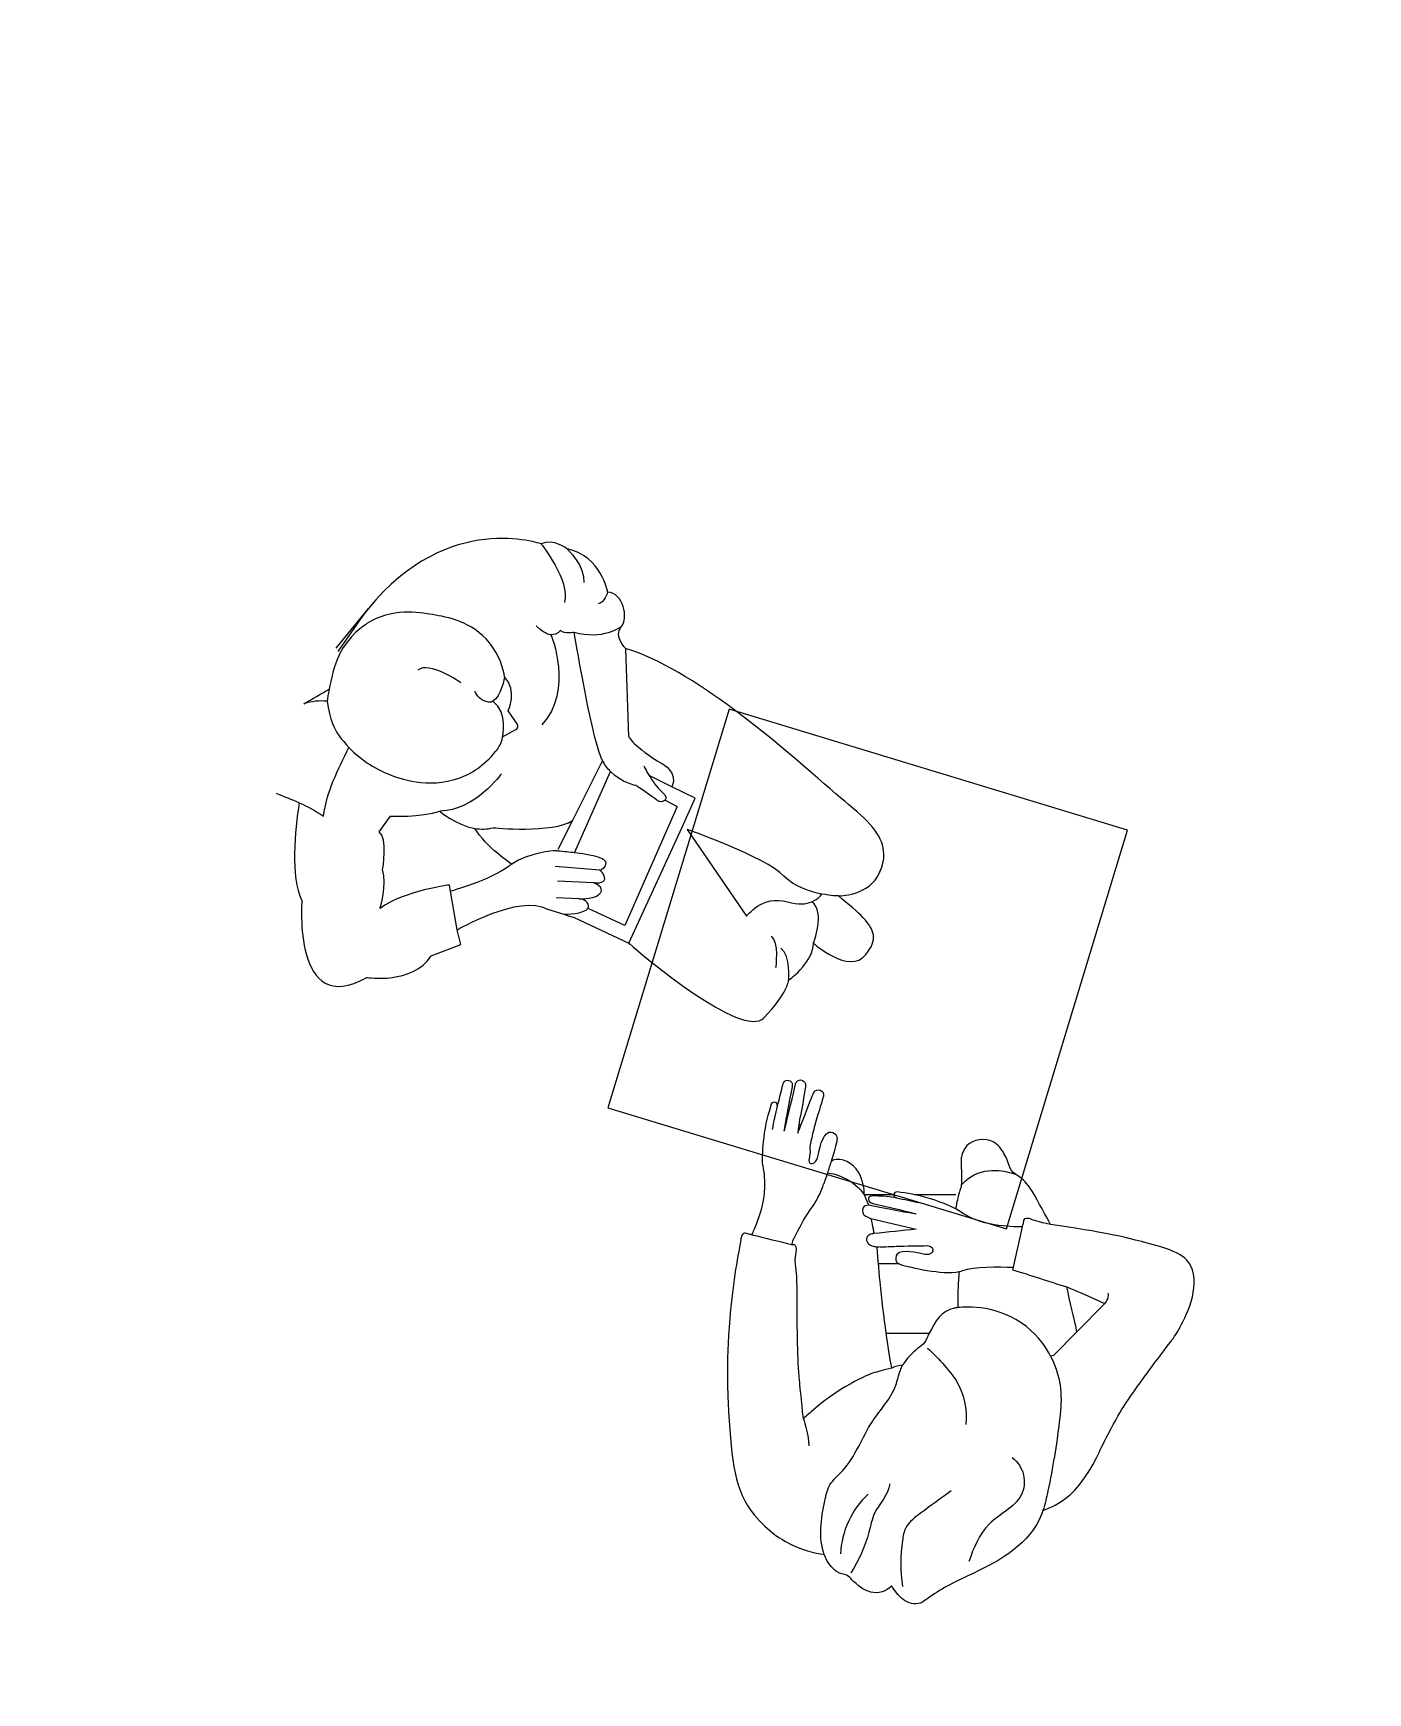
# Model space of a CAD drawing. Header units: millimetres. Extents: x 13722 to 114356, y -17117 to 61088.
# Drawn here: x 67890 to 69813, y 12669 to 15059 of the extents above; entities that cross this region are included whole.
import ezdxf

# ---------------------------------------------------------------- set-up
doc = ezdxf.new("R2010")
doc.units = ezdxf.units.MM
for name, color, linetype in [('01', 3, 'Continuous'), ('02', 250, 'Continuous'), ('Toffu_Outline', 8, 'Continuous')]:
    doc.layers.add(name, color=color, linetype=linetype)

msp = doc.modelspace()

# ---------------------------------------------------------------- hatches: boundary and pattern name
at = {"layer": '01', "lineweight": -2, "true_color": 0x999b37}
h = msp.add_hatch(dxfattribs=at)
h.set_pattern_fill('AR-SAND', color=55, scale=5)
h.set_pattern_definition([(37.5, (-19358.14, 21727.48), (-8.00016, 244.7066), [0, -193.04, 0, -215.9, 0, -206.375]), (7.5, (-19358.14, 21727.48), (224.7616, 358.4126), [0, -104.14, 0, -173.99, 0, -66.675]), (327.5, (-19514.35, 21727.48), (395.4962, 0.7186), [0, -63.5, 0, -228.6, 0, -298.45]), (317.5, (-19514.35, 21727.48), (381.7782, 111.4647), [0, -31.75, 0, -149.86, 0, -171.45])])
h.paths.add_polyline_path([(70453.8, 12983.3), (70453.8, 10764.6), (72599.6, 10043.3), (76293.8, 10043.3), (76293.8, 12983.3)], flags=17)
h.paths.add_polyline_path([(70453.8, 22943.3), (70453.8, 20883.3), (72903.8, 20883.3), (72903.8, 22943.3)], flags=17)
h.paths.add_polyline_path([(79063.8, 14353.3), (79063.8, 12513.3), (81313.8, 12513.3), (81313.8, 14353.3)], flags=17)
h.paths.add_polyline_path([(66994.8, 20603.3, 0.409585), (64324.8, 23223.3), (62204.1, 23223.3), (62204.1, 7963.3), (62204.1, 6963.3), (83214.7, 6963.3), (83214.7, 23223.3), (77183.8, 23223.3), (77183.8, 20603.3), (78783.8, 20603.3), (78783.8, 19033.3), (81593.8, 19033.3), (81593.8, 14633.3), (81593.8, 12233.3), (81593.8, 7963.3), (72553.8, 7963.3), (64324.8, 10463.3), (64324.8, 13163.3), (64324.8, 15543.3), (66994.8, 15543.3)])

# ---------------------------------------------------------------- linework, layer by layer
at = {"layer": '02'}
msp.add_lwpolyline([(68718, 13511.4), (69292.1, 13337), (69466.5, 13911.1), (68892.4, 14085.5)], close=True, dxfattribs=at)
at = {"layer": 'Toffu_Outline'}
for p, q in [((68326.5, 14173.6), (68372.9, 14230.6)), ((68710.3, 14011.5), (68666.9, 13925.2)), ((68669.9, 13878.7), (68721.6, 13995.9)), ((68810.2, 13973.8), (68777.3, 13990.1)), ((68843.6, 13957.2), (68810.2, 13973.8)), ((68817.8, 13945.5), (68742.4, 13773.9)), ((68800.6, 13954.6), (68817.8, 13945.5)), ((68824.7, 13915.8), (68843.6, 13957.2)), ((68666.9, 13925.1), (68645.9, 13883.5)), ((68748.3, 13748.4), (68824.7, 13915.8)), ((69115.4, 13877.3), (69115.5, 13877.3)), ((68706.3, 13853.7), (68641.9, 13859)), ((68500.9, 13767.8), (68491.2, 13823.4)), ((68697.4, 13835.4), (68645.5, 13838.1)), ((68676.4, 13812.2), (68643.2, 13814)), ((68742.4, 13773.9), (68689.3, 13798.6)), ((69100.4, 13760.5), (69100.4, 13760.6)), ((68974.2, 13486.5), (68972.8, 13486.5)), ((68996, 13486.5), (68992.8, 13486.5)), ((69159, 13386.5), (69219.3, 13386.5)), ((69314.6, 13339.9), (69301.5, 13281.7)), ((69556, 13286.5), (69555.9, 13286.5))]:
    msp.add_line(p, q, dxfattribs=at)
for points, knots in [([(68622, 14323.6), (68622, 14323.6), (68488.3, 14372.1), (68372.9, 14230.6), (68369.9, 14226.9), (68366.9, 14223.1), (68363.9, 14219.2)], [7, 7, 7, 7, 8, 8, 8, 9, 9, 9, 9]), ([(68743.5, 14173), (68743.5, 14173), (68726, 14190.6), (68737, 14204.1), (68747.9, 14217.5), (68740.5, 14252.8), (68717.7, 14254.2)], [3, 3, 3, 3, 4, 4, 4, 5, 5, 5, 5]), ([(68800.6, 13954.6), (68798.1, 13951.7), (68792, 13951.5), (68788.5, 13954.4), (68782, 13959.7), (68758.8, 13975.5), (68758.8, 13975.5)], [3, 3, 3, 3, 4, 4, 4, 5, 5, 5, 5]), ([(69014.1, 13748.5), (69014.1, 13748.5), (69065.3, 13702.5), (69089.3, 13732), (69098.1, 13742.8), (69101.7, 13751.7), (69100.4, 13760.5)], [8, 8, 8, 8, 9, 9, 9, 10, 10, 10, 10]), ([(69105.8, 13311), (69106.6, 13310.9), (69107.6, 13310.9), (69108.5, 13310.9), (69108.6, 13310.9), (69108.7, 13310.9), (69108.8, 13310.9)], [5, 5, 5, 5, 6, 6, 6, 7, 7, 7, 7]), ([(69137.5, 13286.5), (69137.4, 13286.5), (69137.4, 13286.5), (69137.4, 13286.5), (69127.6, 13286.5), (69117.8, 13286.5), (69108, 13286.5)], [0, 0, 0, 0, 1, 1, 1, 2, 2, 2, 2]), ([(69222.4, 13223.6), (69222.3, 13223.6), (69222.2, 13223.6), (69222.1, 13223.6), (69222, 13223.6), (69221.9, 13223.5), (69221.8, 13223.5)], [5, 5, 5, 5, 6, 6, 6, 7, 7, 7, 7]), ([(69142.8, 13140.8), (69142.8, 13140.8), (69142.8, 13140.8), (69142.8, 13140.8), (69142.6, 13140.8), (69142.4, 13140.8), (69142.3, 13140.7)], [6, 6, 6, 6, 7, 7, 7, 8, 8, 8, 8]), ([(68999.5, 13063.7), (68996.6, 13091.6), (68995.1, 13106.9), (68994.3, 13115.1), (68993.5, 13123.3), (68993.4, 13124.6), (68993.4, 13124.6)], [3, 3, 3, 3, 4, 4, 4, 5, 5, 5, 5])]:
    msp.add_open_spline(points, degree=3, knots=knots, dxfattribs=at)
for points in [[(68659.2, 14316.5), (68659.2, 14316.5), (68639.1, 14332), (68622, 14323.6)], [(68622, 14323.6), (68622, 14323.6), (68663.9, 14270.6), (68655.6, 14239.4)], [(68659.2, 14316.5), (68659.2, 14316.5), (68685.9, 14291.3), (68683.3, 14268)], [(68717.7, 14254.2), (68717.7, 14254.2), (68708.6, 14306.4), (68659.2, 14316.5)], [(68717.7, 14254.2), (68717.7, 14254.2), (68712.2, 14238), (68703.8, 14237.2)], [(68465.5, 14221.8), (68445.3, 14225.2), (68406.4, 14231.7), (68370.9, 14208.9)], [(68363.9, 14219.2), (68363.9, 14219.2), (68329.1, 14168.9), (68329.1, 14168.9)], [(68370.9, 14208.9), (68366.8, 14206.3), (68344.7, 14191.7), (68331.5, 14164.7)], [(68547.3, 14181.4), (68522.2, 14212.3), (68486.5, 14218.3), (68465.5, 14221.8)], [(68636, 14192.8), (68636, 14192.8), (68629.6, 14191.5), (68614.4, 14205.7)], [(68737, 14204.1), (68737, 14204.1), (68709.6, 14184.2), (68669.5, 14196.3)], [(68569.2, 14132.2), (68567.3, 14143.4), (68562.2, 14163.1), (68547.3, 14181.4)], [(68636, 14192.8), (68636, 14192.8), (68669, 14113.1), (68622.9, 14062.9)], [(68649.3, 14198.9), (68649.3, 14198.9), (68646.6, 14193.2), (68636, 14192.8)], [(68669.5, 14196.3), (68669.5, 14196.3), (68656.6, 14193), (68649.3, 14198.9)], [(68707.7, 14017.2), (68693.1, 14052.7), (68669.5, 14196.3), (68669.5, 14196.3)], [(68331.5, 14164.7), (68323.3, 14148.1), (68319.2, 14128), (68316.4, 14114.5)], [(68506.2, 14123.6), (68506.2, 14123.6), (68459.7, 14155.7), (68444.2, 14141.8)], [(68899.4, 14085.1), (68847.3, 14123.9), (68791.4, 14158.9), (68743.5, 14173)], [(68743.5, 14173), (68743.5, 14173), (68747.8, 14046.4), (68747.8, 14046.4)], [(68569.2, 14132.2), (68569.2, 14132.2), (68563.8, 14103.7), (68552.4, 14097)], [(68574.2, 14083.3), (68574.2, 14083.3), (68588.6, 14112.2), (68569.2, 14132.2)], [(68280.2, 14093.5), (68292.3, 14100.5), (68304.4, 14107.5), (68316.4, 14114.5)], [(68316.4, 14114.5), (68315, 14107.3), (68314, 14101.3), (68313.4, 14097.2)], [(68546.1, 14095.8), (68530.3, 14098.1), (68526.6, 14111.6), (68526.6, 14111.6)], [(68313.4, 14097.1), (68302.9, 14098.1), (68290.3, 14096.9), (68280.2, 14093.5)], [(68313.4, 14097.3), (68313.4, 14097.2), (68313.4, 14097.2), (68313.4, 14097.2)], [(68313.4, 14097.2), (68313.4, 14097.1), (68313.4, 14097.1), (68313.4, 14097.1)], [(68313.4, 14097.2), (68316.3, 14071.3), (68327.3, 14052.3), (68327.3, 14052.3)], [(68552.4, 14097), (68550.4, 14095.9), (68548.4, 14095.4), (68546.1, 14095.8)], [(68566.1, 14045.9), (68566.1, 14045.9), (68574.9, 14079.4), (68552.4, 14097)], [(68587.4, 14064.6), (68587.4, 14064.6), (68574.2, 14083.3), (68574.2, 14083.3)], [(69064.9, 13948), (69038.4, 13969.1), (68972.6, 14030.7), (68899.4, 14085.1)], [(68585.5, 14056.4), (68588.4, 14057.9), (68589.3, 14061.8), (68587.4, 14064.6)], [(68327.3, 14052.3), (68327.3, 14052.3), (68333.9, 14042.2), (68344.7, 14030.6)], [(68556.5, 14025), (68556.5, 14025), (68565.3, 14034.6), (68566.1, 14045.9)], [(68566.1, 14045.9), (68566.1, 14045.9), (68585.5, 14056.4), (68585.5, 14056.4)], [(68747.8, 14046.4), (68747.8, 14046.4), (68754.6, 14031.5), (68796.4, 14006.9)], [(68308.1, 13931.5), (68313.1, 13966.5), (68329, 13998.6), (68344.7, 14030.6)], [(68344.7, 14030.6), (68355.7, 14019.4), (68374.6, 14002.9), (68402.4, 13991.8)], [(68503.7, 13986.4), (68521.5, 13992.6), (68539.4, 14004.4), (68556.5, 14025)], [(68710.3, 14011.6), (68709.3, 14013.4), (68708.5, 14015.2), (68707.7, 14017.2)], [(68710.3, 14011.5), (68710.3, 14011.5), (68710.3, 14011.6), (68710.3, 14011.6)], [(68721.6, 13995.9), (68717.4, 14000.2), (68713.5, 14005.4), (68710.3, 14011.5)], [(68402.4, 13991.8), (68417.8, 13985.7), (68458.3, 13970.5), (68503.7, 13986.4)], [(68564.7, 13992.7), (68564.7, 13992.7), (68526.5, 13939.5), (68475.9, 13938.7)], [(68758.8, 13975.5), (68758.8, 13975.5), (68738.1, 13979), (68721.6, 13995.9)], [(68769.7, 14004.1), (68769.7, 14004.1), (68772.6, 13997.9), (68777.3, 13990.1)], [(68777.3, 13990.1), (68782.1, 13982.2), (68788.7, 13972.7), (68795.8, 13966.5)], [(68796.4, 14006.9), (68796.4, 14006.9), (68819.6, 13995), (68810.2, 13973.8)], [(68240, 13964.5), (68251.2, 13960), (68262.5, 13955.7), (68273.4, 13950.8)], [(68795.8, 13966.5), (68802.1, 13960.9), (68802.6, 13956.9), (68800.6, 13954.6)], [(68273.4, 13950.8), (68267.1, 13910.8), (68260.3, 13844.4), (68277.2, 13809.9)], [(68273.4, 13950.8), (68285.5, 13945.3), (68297.3, 13939.2), (68308.1, 13931.5)], [(68404.6, 13931.4), (68404.6, 13931.4), (68448.9, 13929.8), (68475.9, 13938.7)], [(68475.9, 13938.7), (68475.9, 13938.7), (68498.6, 13918.6), (68526.5, 13913.9)], [(69115.4, 13877.3), (69115, 13900.5), (69098.3, 13921.3), (69064.9, 13948)], [(68388.7, 13909.1), (68388.7, 13909.1), (68404.6, 13931.4), (68404.6, 13931.4)], [(68526.5, 13913.9), (68535, 13912.5), (68543.9, 13912.4), (68552.7, 13914.8)], [(68552.7, 13914.8), (68552.7, 13914.8), (68639.4, 13906.5), (68666.9, 13925.1)], [(68666.9, 13925.1), (68666.9, 13925.1), (68666.9, 13925.2), (68666.9, 13925.2)], [(68393.5, 13854.5), (68393.5, 13854.5), (68401.2, 13900.6), (68388.7, 13909.1)], [(68579.4, 13862.4), (68579.4, 13862.4), (68541.9, 13887), (68526.5, 13913.9)], [(68971.6, 13845.1), (68944.6, 13873.2), (68832.1, 13912.4), (68832.1, 13912.4)], [(68832.1, 13912.4), (68832.1, 13912.4), (68917.7, 13787.5), (68917.7, 13787.5)], [(68640.6, 13881.7), (68640.6, 13881.7), (68604.3, 13878.9), (68579.4, 13862.4)], [(68645.7, 13881.3), (68644.1, 13881.4), (68642.4, 13881.6), (68640.6, 13881.7)], [(68669.9, 13878.7), (68662.9, 13879.5), (68654.9, 13880.4), (68645.7, 13881.3)], [(68715.3, 13864.4), (68714.4, 13869.9), (68704.5, 13874.4), (68669.9, 13878.7)], [(69109.8, 13851.1), (69113.7, 13860.4), (69115.6, 13869), (69115.5, 13877.3)], [(68389.7, 13798.6), (68389.7, 13798.6), (68400, 13832.9), (68393.5, 13854.5)], [(68575, 13859.2), (68550.2, 13839.9), (68491.2, 13823.4), (68491.2, 13823.4)], [(68579.4, 13862.4), (68577.9, 13861.4), (68576.4, 13860.3), (68575, 13859.2)], [(68706.3, 13853.7), (68706.3, 13853.7), (68716.3, 13857.5), (68715.3, 13864.4)], [(68713.5, 13840.8), (68714, 13847.8), (68706.3, 13853.7), (68706.3, 13853.7)], [(69026, 13819.3), (69009, 13822.5), (68986.6, 13829.5), (68971.6, 13845.1)], [(69049.9, 13816.6), (69049.9, 13816.6), (69094.9, 13816), (69109.8, 13851.1)], [(68489.8, 13832.3), (68489.8, 13832.3), (68425.4, 13824.5), (68389.7, 13798.6)], [(68491.2, 13823.4), (68491.2, 13823.4), (68489.8, 13832.3), (68489.8, 13832.3)], [(68500.9, 13767.8), (68500.9, 13767.8), (68590.8, 13820.1), (68631, 13797.6)], [(68676.7, 13812.2), (68679.4, 13812.2), (68701.9, 13812.5), (68707.4, 13820.9)], [(68697.4, 13835.4), (68697.4, 13835.4), (68697.4, 13835.4), (68697.5, 13835.4)], [(68697.5, 13835.4), (68699.1, 13835.3), (68713.1, 13834.3), (68713.5, 13840.8)], [(68697.5, 13835.4), (68697.5, 13835.4), (68697.5, 13835.4), (68697.5, 13835.4)], [(68707.4, 13820.9), (68713, 13829.5), (68698.9, 13834.9), (68697.5, 13835.4)], [(69011.6, 13808.1), (69021.7, 13812.3), (69026, 13819.3), (69026, 13819.3)], [(69049.9, 13816.6), (69049.9, 13816.6), (69039.7, 13816.7), (69026, 13819.3)], [(68277.2, 13809.9), (68277.2, 13809.9), (68263.4, 13638.9), (68370.9, 13699.1)], [(68631, 13797.6), (68631, 13797.6), (68654.5, 13790.1), (68654.5, 13790.1)], [(68654.6, 13790.1), (68656.3, 13790.1), (68684.4, 13790.6), (68689.2, 13798.7)], [(68676.4, 13812.2), (68676.4, 13812.2), (68676.5, 13812.2), (68676.7, 13812.2)], [(68689.9, 13801.3), (68689.7, 13811.2), (68678.6, 13812.1), (68676.7, 13812.2)], [(68689.2, 13798.7), (68689.6, 13799.5), (68689.9, 13800.3), (68689.9, 13801.3)], [(68917.7, 13787.5), (68917.7, 13787.5), (68940.6, 13818.7), (68976.6, 13808)], [(68976.6, 13808), (68992.3, 13803.2), (69003.7, 13804.8), (69011.6, 13808.1)], [(69014.1, 13748.5), (69014.1, 13748.5), (69031.8, 13793.2), (69011.6, 13808.1)], [(69100.4, 13760.6), (69098, 13775.9), (69080.9, 13791.3), (69049.9, 13816.6)], [(68654.5, 13790.1), (68654.5, 13790.1), (68654.5, 13790.1), (68654.6, 13790.1)], [(68654.6, 13790.1), (68654.6, 13790.1), (68657.8, 13789.1), (68657.8, 13789.1)], [(68657.8, 13789.1), (68657.8, 13789.1), (68669.2, 13785.4), (68669.2, 13785.4)], [(68669.2, 13785.4), (68669.2, 13785.4), (68748.3, 13748.4), (68748.3, 13748.4)], [(68505.9, 13746.5), (68505.9, 13746.5), (68500.9, 13767.8), (68500.9, 13767.8)], [(68748.3, 13748.4), (68748.3, 13748.4), (68890.6, 13623.4), (68935.6, 13636.9)], [(68960, 13713.5), (68960, 13713.5), (68965.1, 13750.6), (68953.4, 13758.4)], [(68998.7, 13714.4), (69006.7, 13723.9), (69014.1, 13736.1), (69014.1, 13748.5)], [(68370.9, 13699.1), (68370.9, 13699.1), (68436.4, 13688.7), (68463.5, 13730.3)], [(68463.5, 13730.3), (68463.5, 13730.3), (68505.9, 13746.5), (68505.9, 13746.5)], [(68978.3, 13695.1), (68978.3, 13695.1), (68981.9, 13730.1), (68967, 13741.3)], [(68978.3, 13695.1), (68978.3, 13695.1), (68989, 13702.9), (68998.7, 13714.4)], [(68943.1, 13641.3), (68976.5, 13676), (68978.3, 13695.1), (68978.3, 13695.1)], [(68935.6, 13636.9), (68938.5, 13637.7), (68941, 13639.2), (68943.1, 13641.3)], [(68961.8, 13513.8), (68963.2, 13513.7), (68968.2, 13539.7), (68970.3, 13546.4)], [(68970.3, 13546.4), (68970.4, 13546.8), (68970.8, 13547.9), (68971.8, 13549)], [(68971.8, 13549), (68973.2, 13550.5), (68975.9, 13551.7), (68978.6, 13550.9)], [(68983.4, 13541.4), (68978.1, 13514.6), (68974.6, 13496.3), (68972.8, 13486.5)], [(68974.2, 13486.5), (68976.5, 13495.4), (68980.7, 13513.1), (68988.2, 13545.7)], [(68978.6, 13550.9), (68981.5, 13550.1), (68982.9, 13547.6), (68983.2, 13546.8)], [(68983.2, 13546.8), (68983.9, 13544.6), (68983.4, 13541.4), (68983.4, 13541.4)], [(68988.2, 13545.7), (68989.2, 13549.4), (68992.5, 13551.8), (68995.8, 13551.6)], [(69002.6, 13541.4), (68999.9, 13527.5), (68998.3, 13513.5), (68995.2, 13499.7)], [(68995.8, 13551.6), (68999.5, 13551.3), (69001.6, 13548), (69002.4, 13545.9)], [(69002.4, 13545.9), (69003.1, 13543.8), (69002.7, 13541.9), (69002.6, 13541.4)], [(69013.4, 13531.2), (69013.9, 13532.5), (69015.2, 13535.8), (69018.2, 13536.9)], [(69018.2, 13536.9), (69021.5, 13538.2), (69026.3, 13536.5), (69027.8, 13533.4)], [(69027.8, 13533.4), (69028.3, 13532.3), (69028.7, 13530.6), (69028.5, 13528.9)], [(68942.8, 13468.2), (68945.1, 13487.4), (68949.4, 13503.8), (68953.8, 13517)], [(68953.8, 13517), (68954.6, 13519.2), (68957, 13520.4), (68959.1, 13519.6)], [(68961.8, 13513.8), (68959.3, 13502.6), (68956.8, 13491.4), (68954.4, 13480.3)], [(68959.1, 13519.6), (68960.7, 13519.1), (68961.1, 13516.8), (68961.4, 13515.3)], [(68961.4, 13515.3), (68961.5, 13514.4), (68961.6, 13513.8), (68961.8, 13513.8)], [(68996, 13486.5), (69004.5, 13508.4), (69010.9, 13524.4), (69013.4, 13531.2)], [(69028.2, 13527.2), (69027.5, 13524.5), (69021.3, 13505.4), (69016.1, 13486.5)], [(69028.5, 13528.9), (69028.5, 13528.1), (69028.3, 13527.5), (69028.2, 13527.2)], [(68972.8, 13486.5), (68971.8, 13480.8), (68971.5, 13477.9), (68971.7, 13477.9)], [(68971.7, 13477.9), (68971.8, 13477.9), (68972.5, 13480), (68974.2, 13486.5)], [(68992.8, 13486.5), (68992.3, 13483), (68991.9, 13479.1), (68991.6, 13474.9)], [(68991.6, 13474.9), (68993.1, 13478.9), (68994.6, 13482.8), (68996, 13486.5)], [(68995.2, 13499.7), (68994.4, 13496.3), (68993.5, 13491.8), (68992.8, 13486.5)], [(69016.1, 13486.5), (69013.8, 13478), (69011.7, 13469.6), (69010.3, 13462.8)], [(68940.9, 13428.3), (68940.5, 13439.9), (68940.9, 13453.3), (68942.8, 13468.2)], [(69010.3, 13462.8), (69007.3, 13448), (69010.6, 13453.8), (69008.2, 13440.9)], [(69020.3, 13441.4), (69022, 13449.7), (69026.7, 13473.2), (69036.1, 13476.1)], [(69036.1, 13476.1), (69039.7, 13477.3), (69044.3, 13475.4), (69046.4, 13472.7)], [(69047.9, 13465.1), (69047.2, 13459.3), (69043.5, 13446.8), (69039.6, 13434.4)], [(69046.4, 13472.7), (69048.2, 13470.4), (69048.1, 13467.3), (69047.9, 13465.1)], [(69272.9, 13462.2), (69261, 13468.2), (69244, 13466.4), (69235.2, 13456.9)], [(69288.4, 13445.7), (69285, 13451.2), (69280.9, 13458.1), (69272.9, 13462.2)], [(69008.2, 13440.9), (69007.7, 13437.6), (69006.8, 13433.4), (69008.9, 13431.8)], [(69015.2, 13432.2), (69019, 13434.5), (69020, 13439.5), (69020.3, 13441.4)], [(69046.7, 13436.9), (69043.7, 13436.5), (69041.2, 13435.3), (69039.6, 13434.4)], [(69081.2, 13414.4), (69075.6, 13426.3), (69060.8, 13439.2), (69046.7, 13436.9)], [(69226.8, 13437.9), (69226.4, 13434.4), (69226.8, 13432.3), (69227, 13429)], [(69227, 13439.5), (69226.8, 13438.7), (69226.8, 13437.9), (69226.8, 13437.9)], [(69235.2, 13456.9), (69230.1, 13451.4), (69227.4, 13442.8), (69227, 13439.5)], [(69304.9, 13415.6), (69295, 13422.2), (69296.3, 13432.5), (69288.4, 13445.7)], [(68940.9, 13428.3), (68943.4, 13415.2), (68943.7, 13404.4), (68943.4, 13397)], [(69008.9, 13431.8), (69010.5, 13430.5), (69013.4, 13431.2), (69015.2, 13432.2)], [(69034.2, 13417.8), (69031.3, 13409), (69029, 13402.3), (69028.6, 13401.3)], [(69034.1, 13417.8), (69034.1, 13417.8), (69034.2, 13417.8), (69034.2, 13417.8)], [(69039.6, 13434.4), (69037.8, 13428.6), (69035.9, 13422.8), (69034.2, 13417.8)], [(69034.2, 13417.8), (69040.8, 13416.9), (69051, 13414.7), (69062.1, 13408.5)], [(69039.6, 13434.4), (69039.5, 13434.3), (69039.5, 13434.3), (69039.4, 13434.3)], [(69087, 13391.9), (69087, 13391.9), (69086.5, 13403.1), (69081.2, 13414.4)], [(69227, 13429), (69227.1, 13427.6), (69227, 13427.5), (69227, 13423.5)], [(69227, 13423.5), (69227, 13419), (69228.1, 13408.8), (69227, 13399.6)], [(69240.7, 13411.9), (69267.1, 13428.9), (69299, 13417.8), (69304.9, 13415.6)], [(69306.9, 13414.5), (69305.9, 13415.1), (69305.2, 13415.5), (69304.9, 13415.6)], [(69316.8, 13406.9), (69312.1, 13411.3), (69306.9, 13414.5), (69306.9, 13414.5)], [(68943.4, 13397), (68942.7, 13373.9), (68936.2, 13356.3), (68931.8, 13344.6)], [(69018.7, 13378.7), (69021.4, 13383.9), (69025.6, 13391), (69028.6, 13401.3)], [(69062.1, 13408.5), (69075.3, 13401.1), (69083.4, 13391.5), (69087.5, 13385.8)], [(69087.2, 13388.2), (69087, 13389.7), (69087, 13390.9), (69087, 13391.9)], [(69134.4, 13390.1), (69132, 13390.3), (69130, 13388.6), (69129.7, 13386.5)], [(69182.7, 13380.3), (69164.5, 13385.9), (69148.1, 13388.7), (69134.4, 13390.1)], [(69227, 13399.6), (69226.2, 13394), (69225.4, 13394.7), (69222.6, 13384)], [(69227, 13399.6), (69230.5, 13403.9), (69234.9, 13408.2), (69240.7, 13411.9)], [(69332, 13386.4), (69328.3, 13392.6), (69322.5, 13401.4), (69316.8, 13406.9)], [(68999.9, 13349.3), (69008.8, 13365.4), (69012.9, 13367.7), (69018.7, 13378.7)], [(69085.3, 13366.7), (69083.2, 13362.6), (69085.5, 13357.8), (69088.1, 13355.9)], [(69093.8, 13371.1), (69090, 13371.2), (69086.7, 13369.5), (69085.3, 13366.7)], [(69087.4, 13386.5), (69087.4, 13386.5), (69087.2, 13387.9), (69087.2, 13388.2)], [(69087.4, 13386.5), (69101.5, 13386.5), (69115.6, 13386.5), (69129.7, 13386.5)], [(69087.7, 13385.9), (69087.5, 13386.3), (69087.4, 13386.5), (69087.4, 13386.5)], [(69093.8, 13371.1), (69091.3, 13377.1), (69088.5, 13383.9), (69087.7, 13385.9)], [(69093.4, 13381.7), (69093, 13380.6), (69093.3, 13377.7), (69095, 13376)], [(69133.8, 13381.7), (69102.1, 13386.1), (69094.2, 13384.3), (69093.4, 13381.7)], [(69161.4, 13358.5), (69161.2, 13357.9), (69138.7, 13362.1), (69093.8, 13371.1)], [(69095, 13376), (69096.6, 13374.5), (69099.8, 13373.6), (69099.8, 13373.6)], [(69099.8, 13373.6), (69141, 13364.1), (69161.5, 13359.1), (69161.4, 13358.5)], [(69129.7, 13386.5), (69129.4, 13384.1), (69131.2, 13381.9), (69133.8, 13381.7)], [(69133.8, 13381.7), (69144.8, 13379.4), (69155.8, 13377.1), (69166.8, 13374.8)], [(69218.9, 13365.9), (69208.7, 13370.8), (69196.6, 13375.9), (69182.7, 13380.3)], [(69219, 13365.9), (69219, 13365.9), (69218.9, 13365.9), (69218.9, 13365.9)], [(69222.6, 13384), (69220.7, 13376.4), (69219.6, 13370.1), (69219, 13365.9)], [(69245.7, 13351), (69239, 13353.8), (69229.5, 13358.4), (69219, 13365.9)], [(69336.1, 13379), (69336.1, 13379), (69334.5, 13382.1), (69332, 13386.4)], [(69355.6, 13343.2), (69346.9, 13358.6), (69340.4, 13370.7), (69336.1, 13379)], [(68931.8, 13344.6), (68929.3, 13337.7), (68926.8, 13332.2), (68925.1, 13328.6)], [(68984.1, 13314.2), (68981.5, 13316.8), (68986.7, 13325.3), (68999.9, 13349.3)], [(69088.1, 13355.9), (69088.6, 13355.5), (69090.2, 13354.9), (69093.2, 13353.5)], [(69093.2, 13353.5), (69094.8, 13352.8), (69096.1, 13352.3), (69096.9, 13351.9)], [(69099.1, 13343.6), (69098.4, 13346.5), (69097.7, 13349.3), (69096.9, 13351.9)], [(69096.9, 13351.9), (69118.7, 13346.8), (69140.4, 13341.6), (69162.1, 13336.5)], [(69101.2, 13330.2), (69100.8, 13334.3), (69100.1, 13338.8), (69099.1, 13343.6)], [(69297.4, 13340.3), (69285.1, 13341.1), (69266.6, 13342.5), (69245.7, 13351)], [(69316.6, 13348.7), (69316.2, 13344.2), (69314.6, 13339.9), (69314.6, 13339.9)], [(69316.9, 13350), (69316.6, 13349.6), (69316.6, 13349.2), (69316.6, 13348.7)], [(69322.6, 13352), (69322, 13352), (69318, 13352.1), (69316.9, 13350)], [(69328, 13350.7), (69327.6, 13350.8), (69325.5, 13351.9), (69322.6, 13352)], [(69355.6, 13343.2), (69337.6, 13347.2), (69330.2, 13349.4), (69328, 13350.7)], [(69328, 13350.7), (69328, 13350.7), (69328, 13350.7), (69328, 13350.7)], [(69468.6, 13323.2), (69468.6, 13323.2), (69430, 13332.9), (69355.6, 13343.2)], [(68909.5, 13321.1), (68904, 13293.1), (68897.4, 13254.2), (68893.5, 13207.5)], [(68910.6, 13326.7), (68909.4, 13324), (68909.5, 13321.6), (68909.5, 13321.2)], [(68909.5, 13321.2), (68909.5, 13321.1), (68909.5, 13321.1), (68909.5, 13321.1)], [(68914.8, 13331), (68912.4, 13331), (68910.8, 13327.3), (68910.6, 13326.7)], [(68916.1, 13330.7), (68915.6, 13330.9), (68915.3, 13331.1), (68914.8, 13331)], [(68925.1, 13328.6), (68925.1, 13328.6), (68920.4, 13329.1), (68916.1, 13330.7)], [(68925.1, 13328.6), (68944.7, 13323.8), (68964.4, 13319), (68984.1, 13314.2)], [(69090.2, 13322.5), (69089.9, 13319.3), (69092.2, 13316.8), (69092.9, 13316)], [(69098.1, 13329.8), (69093.7, 13328.9), (69090.5, 13325.9), (69090.2, 13322.5)], [(69101.2, 13330.2), (69100.2, 13330.1), (69099.2, 13329.9), (69098.1, 13329.8)], [(69162.1, 13336.5), (69141.8, 13334.4), (69121.5, 13332.3), (69101.2, 13330.2)], [(69314.6, 13339.9), (69310.6, 13339.8), (69304.6, 13339.8), (69297.4, 13340.3)], [(69556, 13286.5), (69545.4, 13303.8), (69519.1, 13310.5), (69468.6, 13323.2)], [(68987.6, 13313.4), (68986.2, 13314.4), (68985, 13313.4), (68984.1, 13314.2)], [(68990.3, 13263.1), (68990.2, 13275.6), (68986.2, 13288.4), (68988.8, 13300.6)], [(68988.8, 13300.6), (68989.2, 13302.6), (68991.1, 13311.1), (68987.6, 13313.4)], [(69092.9, 13316), (69095, 13313.7), (69097.5, 13312.9), (69100.4, 13312.1)], [(69100.4, 13312.1), (69101.7, 13311.6), (69103.6, 13311.2), (69105.8, 13311)], [(69107.7, 13286.4), (69107, 13294.7), (69106.4, 13302.9), (69105.8, 13311)], [(69109.5, 13310.9), (69117.4, 13311.3), (69125.4, 13311.6), (69133.4, 13311.9)], [(69134.8, 13300.6), (69132.3, 13297.9), (69131.8, 13293.1), (69133.3, 13290.1)], [(69133.4, 13311.9), (69148.8, 13312.4), (69163.8, 13312.7), (69178.5, 13312.8)], [(69172.6, 13300.6), (69164.2, 13302.6), (69141.5, 13307.9), (69134.8, 13300.6)], [(69183, 13301.5), (69179.3, 13299), (69174.5, 13300.2), (69172.6, 13300.6)], [(69178.5, 13312.8), (69182.8, 13312.4), (69185.9, 13309.8), (69186.2, 13306.9)], [(69186.2, 13306.9), (69186.4, 13303.9), (69183.3, 13301.8), (69183, 13301.5)], [(69110, 13260.7), (69109.2, 13269.4), (69108.4, 13277.9), (69107.7, 13286.4)], [(69133.3, 13290.1), (69134.3, 13288.3), (69135.9, 13287.2), (69137.4, 13286.5)], [(69137.4, 13286.5), (69138.2, 13286.1), (69139, 13285.9), (69139.5, 13285.7)], [(69139.5, 13285.7), (69153.7, 13281.6), (69199.5, 13270.4), (69223.7, 13275.4)], [(69223.8, 13275.4), (69223.1, 13266.9), (69222.5, 13258.1), (69222.2, 13248.8)], [(69223.7, 13275.4), (69223.7, 13275.4), (69223.8, 13275.4), (69223.8, 13275.4)], [(69223.8, 13275.4), (69225.7, 13275.8), (69227.5, 13276.3), (69229.1, 13276.9)], [(69229.1, 13276.9), (69244.6, 13282.8), (69281.2, 13282.4), (69301.5, 13281.7)], [(69301.5, 13281.7), (69301.5, 13281.7), (69300.7, 13278.2), (69300.7, 13278.2)], [(69300.7, 13278.2), (69326.8, 13269.9), (69352.8, 13261.6), (69378.9, 13253.3)], [(69540.6, 13192.6), (69548.8, 13207.9), (69573.3, 13253), (69557.3, 13284.2)], [(69557.3, 13284.2), (69556.9, 13285), (69556.5, 13285.8), (69556, 13286.5)], [(68993.4, 13124.6), (68990.7, 13156.9), (68990.6, 13192.3), (68990.3, 13263.1)], [(69118.9, 13186.5), (69115.5, 13210.5), (69112.5, 13235.3), (69110, 13260.7)], [(69222.2, 13248.8), (69221.9, 13240.1), (69221.7, 13231.7), (69221.8, 13223.5)], [(69393.6, 13188.8), (69388.7, 13210.3), (69383.8, 13231.8), (69378.9, 13253.3)], [(69378.9, 13253.3), (69392.6, 13247.9), (69406.6, 13241.9), (69420.8, 13235.3)], [(69216.7, 13222.8), (69198.9, 13219.7), (69188.8, 13202.8), (69180.8, 13186.5)], [(69221.8, 13223.5), (69220.3, 13223.3), (69217.2, 13222.9), (69216.7, 13222.8)], [(69222.4, 13223.6), (69222.3, 13223.6), (69222.2, 13223.6), (69222.1, 13223.6)], [(69320.8, 13196.2), (69281.2, 13227.4), (69235.5, 13224.9), (69222.4, 13223.6)], [(69222.6, 13223.7), (69222.6, 13223.7), (69222.6, 13223.7), (69222.4, 13223.6)], [(69433.6, 13229.3), (69433.6, 13229.3), (69393.6, 13188.8), (69393.6, 13188.8)], [(69420.8, 13235.3), (69425.1, 13233.4), (69429.4, 13231.3), (69433.6, 13229.3)], [(69433.6, 13229.3), (69433.6, 13229.3), (69440.6, 13236.5), (69438.6, 13244.5)], [(68893.5, 13207.5), (68888, 13141.7), (68890.4, 13093.8), (68891.8, 13073.4)], [(69118.9, 13186.5), (69139.6, 13186.5), (69160.2, 13186.5), (69180.8, 13186.5)], [(69126.8, 13136.1), (69124, 13152.5), (69121.4, 13169.3), (69118.9, 13186.5)], [(69174.1, 13173.4), (69171.4, 13169.8), (69167.6, 13167.1), (69164.1, 13164.4)], [(69180.4, 13185.7), (69178.4, 13181.6), (69176.9, 13177.1), (69174.1, 13173.4)], [(69180.8, 13186.5), (69180.6, 13186.2), (69180.5, 13186), (69180.4, 13185.7)], [(69355.6, 13153.8), (69349.6, 13165.3), (69339, 13181.9), (69320.8, 13196.2)], [(69393.6, 13188.8), (69393.6, 13188.8), (69359.6, 13154.4), (69359.6, 13154.4)], [(69514.4, 13155.6), (69526.5, 13171.8), (69531.8, 13178.4), (69535.9, 13184.6)], [(69535.9, 13184.6), (69537.5, 13187.1), (69539, 13189.6), (69540.6, 13192.6)], [(69164.1, 13164.4), (69155.7, 13157.8), (69148.1, 13150), (69142.8, 13140.8)], [(69178.5, 13165.1), (69187, 13157.2), (69195.1, 13148.8), (69202.8, 13140)], [(69355.7, 13153.7), (69355.6, 13153.7), (69355.6, 13153.8), (69355.6, 13153.8)], [(69359.6, 13154.4), (69359.6, 13154.4), (69355.7, 13153.7), (69355.7, 13153.7)], [(69355.7, 13153.7), (69364.1, 13137.4), (69369.3, 13119.3), (69370.4, 13101)], [(69464.7, 13086.8), (69480.1, 13109.7), (69504.3, 13142.1), (69514.4, 13155.6)], [(69099.7, 13129.1), (69099.7, 13129.1), (69058.2, 13115), (69011.4, 13074.1)], [(69126.8, 13136.1), (69114.9, 13133.9), (69105.6, 13131.1), (69099.7, 13129.1)], [(69142.3, 13140.7), (69137.3, 13140.4), (69132.1, 13139), (69126.8, 13136.1)], [(69132.6, 13111.7), (69135.2, 13118.9), (69136.5, 13126.5), (69139.3, 13133.6)], [(69139.3, 13133.6), (69140.2, 13135.8), (69141.2, 13138), (69142.3, 13140)], [(69202.8, 13140), (69208.9, 13133.2), (69214.7, 13126.1), (69219.5, 13118.3)], [(69098.9, 13059.5), (69110.4, 13076.8), (69125.7, 13092.1), (69132.6, 13111.7)], [(69219.5, 13118.3), (69231, 13099.6), (69236, 13077.1), (69233.6, 13055.3)], [(69370.4, 13101), (69371.2, 13087), (69369.8, 13072.9), (69368.1, 13058.9)], [(69438.4, 13041.1), (69448.9, 13061.4), (69458, 13076.6), (69461.4, 13081.8)], [(69461.4, 13081.8), (69462.4, 13083.4), (69463.5, 13085), (69464.7, 13086.8)], [(68891.8, 13073.4), (68896.5, 13001.8), (68899.8, 12960.3), (68929, 12924.5)], [(69011.4, 13074.1), (69010.5, 13073.4), (68999.5, 13063.7), (68999.5, 13063.7)], [(68999.5, 13063.7), (68999.5, 13063.7), (69006.6, 13043.8), (69007.3, 13024.5)], [(69055.8, 12988.4), (69074.7, 13008.7), (69083.6, 13036.3), (69098.9, 13059.5)], [(69368.1, 13058.9), (69364.2, 13025.7), (69358.7, 12992.6), (69351.8, 12959.8)], [(69404.6, 12978.5), (69419.8, 13000), (69423.9, 13013.1), (69438.4, 13041.1)], [(69300.3, 13007.4), (69316.8, 12995.7), (69322.6, 12971.2), (69313.1, 12953.4)], [(69037.8, 12968.1), (69042.5, 12975.9), (69049.7, 12981.7), (69055.8, 12988.4)], [(69030.3, 12945.2), (69032, 12953.1), (69033.8, 12961.2), (69037.8, 12968.1)], [(69124, 12969.5), (69121.8, 12953.6), (69108.9, 12941.7), (69102.1, 12927.2)], [(69212.3, 12959.4), (69197.6, 12948.7), (69182.9, 12938), (69168.3, 12927.4)], [(69351.8, 12959.8), (69349.8, 12950.2), (69347.7, 12940.6), (69344.5, 12931.3)], [(69383, 12953.3), (69385.2, 12955.2), (69393.1, 12962.2), (69404.6, 12978.5)], [(69029.6, 12868), (69020.7, 12892), (69025, 12919.7), (69030.3, 12945.2)], [(69092.7, 12954.7), (69069, 12932.7), (69054.4, 12901.1), (69053, 12868.7)], [(69313.1, 12953.4), (69303.4, 12934.9), (69281.9, 12926.4), (69267.1, 12911.7)], [(69344.5, 12931.3), (69354.3, 12934.7), (69368.8, 12941), (69383, 12953.3)], [(68929, 12924.5), (68948.1, 12901), (68972.4, 12887.3), (68974.6, 12886)], [(69102.1, 12927.2), (69098.1, 12918.6), (69096.3, 12909.2), (69093.9, 12900)], [(69168.3, 12927.4), (69160.3, 12921.5), (69151.9, 12915.3), (69147.3, 12906.5)], [(69339.1, 12917.9), (69319.7, 12877.8), (69276.5, 12856), (69236.3, 12837)], [(69267.1, 12911.7), (69252.5, 12897.2), (69245, 12877.3), (69237.8, 12857.9)], [(69344.5, 12931.3), (69343, 12926.7), (69341.2, 12922.2), (69339.1, 12917.9)], [(69344.5, 12931.3), (69344.5, 12931.3), (69344.5, 12931.3), (69344.5, 12931.3)], [(69093.9, 12900), (69088.4, 12879.3), (69079.6, 12859.5), (69068, 12841.5)], [(69142.2, 12888.2), (69139, 12866.3), (69139, 12843.9), (69142.2, 12821.9)], [(69147.3, 12906.5), (69144.3, 12900.9), (69143.1, 12894.5), (69142.2, 12888.2)], [(68974.6, 12886), (68996.4, 12874), (69016.6, 12869.7), (69029.6, 12868)], [(69033.5, 12859.4), (69032, 12862.2), (69030.7, 12865.1), (69029.6, 12868)], [(69029.6, 12868), (69029.6, 12868), (69029.7, 12868), (69029.7, 12868)], [(69054.9, 12839.9), (69045.4, 12842.8), (69038.2, 12850.7), (69033.5, 12859.4)], [(69062.5, 12837.6), (69060.1, 12838.8), (69057.4, 12839.2), (69054.9, 12839.9)], [(69069.5, 12831.6), (69067.4, 12833.8), (69065.3, 12836.2), (69062.5, 12837.6)], [(69096.6, 12813.8), (69086, 12816.5), (69077.1, 12823.7), (69069.5, 12831.6)], [(69126.3, 12822.7), (69119.7, 12813.9), (69107.2, 12811.2), (69096.6, 12813.8)], [(69143.4, 12803), (69136.3, 12808.2), (69131.3, 12815.5), (69126.3, 12822.7)], [(69236.3, 12837), (69216.7, 12827.8), (69196, 12817.5), (69178.6, 12804.6)], [(69168.1, 12798), (69159.8, 12795), (69150.4, 12797.8), (69143.4, 12803)], [(69178.6, 12804.6), (69175.3, 12802.1), (69171.9, 12799.5), (69168.1, 12798)]]:
    msp.add_open_spline(points, degree=3, dxfattribs=at)

doc.saveas('drawing.dxf')
